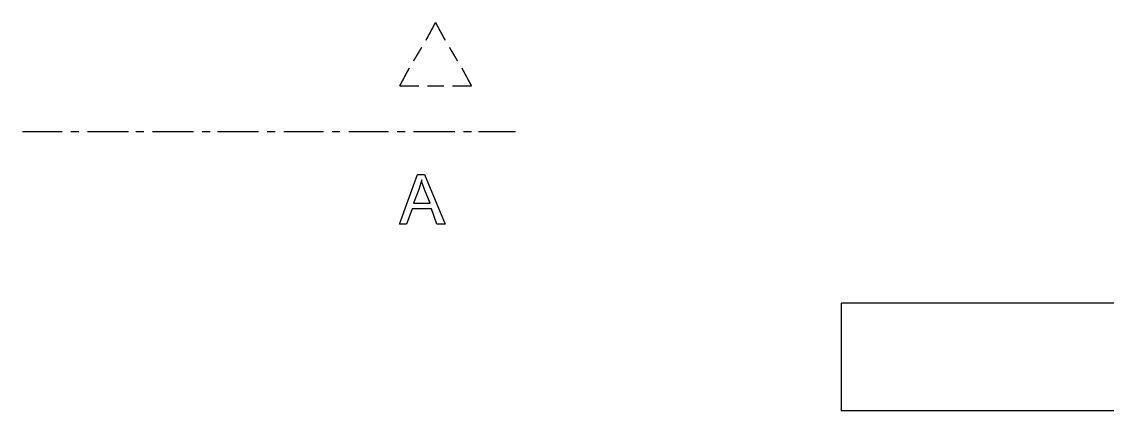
# Model space of a CAD drawing. Header units: metres. Extents: x -593 to 248, y 430 to 1024.
# Drawn here: x 64.08 to 97.39, y 687.2 to 699.16 of the extents above; entities that cross this region are included whole.
import ezdxf

# ---------------------------------------------------------------- set-up
doc = ezdxf.new("R2010")
doc.units = ezdxf.units.M
doc.header["$MEASUREMENT"] = 0
doc.layers.add('C00-00-00-BLACK', color=7, linetype='Continuous')

msp = doc.modelspace()

# ---------------------------------------------------------------- linework, layer by layer
at = {"layer": 'C00-00-00-BLACK', "const_width": 0.0423}
for points in [[(76.481, 698.586), (76.777, 699.138)], [(76.777, 699.138), (77.076, 698.586)], [(76.099, 697.95), (76.354, 698.374)], [(77.203, 698.374), (77.456, 697.95)], [(75.676, 697.188), (75.972, 697.74)], [(77.585, 697.74), (77.881, 697.188)], [(76.269, 697.188), (75.676, 697.188)], [(77.033, 697.188), (76.523, 697.188)], [(77.881, 697.188), (77.288, 697.188)], [(64.098, 695.789), (65.325, 695.789)], [(65.582, 695.789), (65.837, 695.789)], [(66.09, 695.789), (67.364, 695.789)], [(67.574, 695.789), (67.829, 695.789)], [(68.083, 695.789), (69.355, 695.789)], [(69.61, 695.789), (69.866, 695.789)], [(70.078, 695.789), (71.35, 695.789)], [(71.604, 695.789), (71.859, 695.789)], [(72.113, 695.789), (73.343, 695.789)], [(73.597, 695.789), (73.85, 695.789)], [(74.108, 695.789), (75.336, 695.789)], [(75.592, 695.789), (75.846, 695.789)], [(76.099, 695.789), (77.372, 695.789)], [(77.626, 695.789), (77.881, 695.789)], [(78.092, 695.789), (79.238, 695.789)], [(221.94, 690.528), (89.234, 690.528)], [(98.057, 687.223), (89.234, 687.223), (89.234, 690.528)]]:
    msp.add_lwpolyline(points, dxfattribs=at)
at = {"layer": 'C00-00-00-BLACK'}
for points in [[(75.676, 692.95), (76.227, 694.474), (76.438, 694.474), (77.076, 692.95), (76.82, 692.95), (76.65, 693.415), (76.058, 693.415), (75.888, 692.95), (75.676, 692.95)], [(76.099, 693.585), (76.608, 693.585), (76.438, 694.008), (76.427, 694.041), (76.354, 694.239), (76.354, 694.305), (76.343, 694.285), (76.278, 694.041), (76.269, 694.008), (76.099, 693.585)]]:
    msp.add_lwpolyline(points, close=True, dxfattribs=at)

doc.saveas('drawing.dxf')
